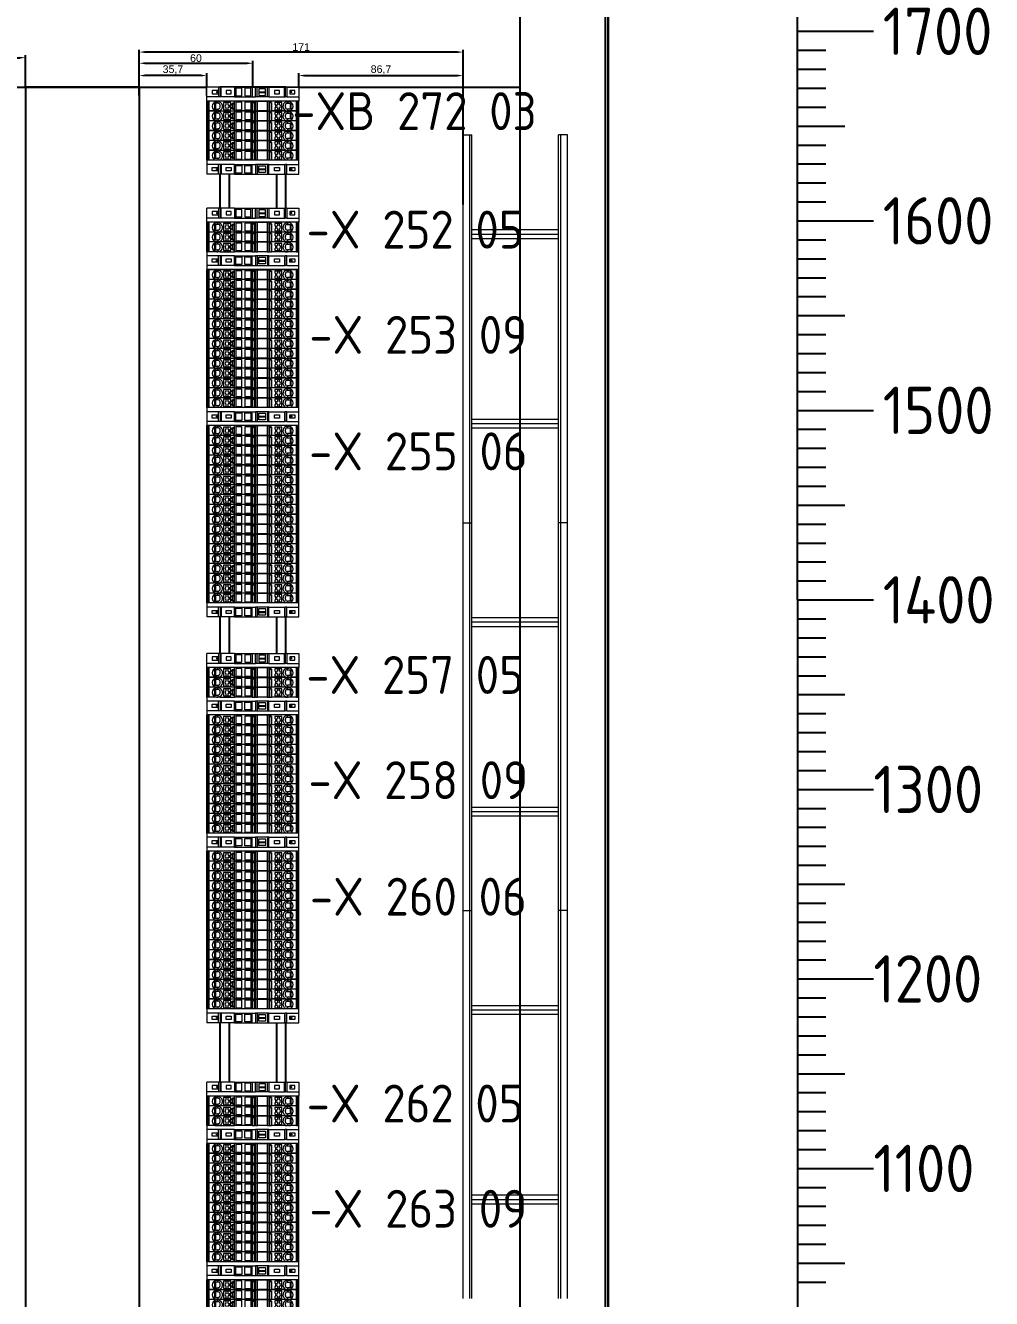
# Model space of a CAD drawing. Header units: millimetres. Extents: x 0 to 69574, y -5 to 41746.
# Drawn here: x 45920 to 46430, y 23800 to 24472 of the extents above; entities that cross this region are included whole.
import ezdxf
from ezdxf.enums import TextEntityAlignment as Align

# ---------------------------------------------------------------- set-up
doc = ezdxf.new("R2010")
doc.units = ezdxf.units.MM
doc.set_wipeout_variables(frame=1)
doc.layers.add('! NO PLOT !', color=7, linetype='Continuous', true_color=0xff75dd, plot=False)
doc.layers.add('000-PI-Oprema', color=30, linetype='Continuous', lineweight=5)
doc.layers.add('SI-ORMAR-Oprema', color=30, linetype='Continuous', lineweight=5)
for name, color, linetype in [('000-PI-ORMAR', 2, 'Continuous'), ('000-PI_TEXT', 7, 'Continuous'), ('002-PI-Kabelska kanalica', 150, 'Continuous'), ('004-PI-DIN Šina', 3, 'Continuous')]:
    doc.layers.add(name, color=color, linetype=linetype)
doc.styles.add('PI0', font='isocpeur.ttf', dxfattribs={"width": 0.9})
doc.styles.get("Standard").update_dxf_attribs({"font": 'arial.ttf'})
doc.dimstyles.new('ISO-25', dxfattribs={"dimtxt": 4, "dimasz": 3, "dimexe": 1.25, "dimexo": 0.625, "dimtad": 1, "dimtxsty": 'Standard', "dimcen": 3, "dimadec": 0, "dimazin": 0, "dimtfac": 1, "dimtmove": 0, "dimatfit": 3, "dimfxl": 1, "dimarcsym": 0})

# ---------------------------------------------------------------- blocks, each defined once
blk = doc.blocks.new('*U1095')
at = {"layer": '002-PI-Kabelska kanalica'}
for p, q in [((-20, -100), (-20, 1510)), ((40, -100), (40, 1510)), ((-20, -100), (40, -100))]:
    blk.add_line(p, q, dxfattribs=at)
blk = doc.blocks.new('*U1405')
at = {"layer": '004-PI-DIN Šina'}
blk.add_lwpolyline([(1610, -17.5), (1610, 17.5), (0, 17.5), (0, -17.5)], close=True, dxfattribs=at)
for points in [[(0, 12.5), (1610, 12.5)], [(0, -12.5), (1610, -12.5)]]:
    blk.add_lwpolyline(points, dxfattribs=at)
blk = doc.blocks.new('*U574')
at = {"layer": '002-PI-Kabelska kanalica'}
for p in [(-20, 791), (80, -100)]:
    blk.add_line(p, (80, 791), dxfattribs=at)
blk = doc.blocks.new('*U457')
blk.add_wipeout([(47227.3, 37326.63), (47227.3, 37321.48), (47275.9, 37321.48), (47275.9, 37326.63)])
at = {"layer": '000-PI-Oprema'}
for p, q in [((47227.3, 37321.48), (47227.3, 37326.63)), ((47227.85, 37326.63), (47227.3, 37326.63)), ((47228.39, 37326.63), (47227.85, 37326.63)), ((47227.85, 37321.48), (47227.85, 37326.63)), ((47228.39, 37321.48), (47228.39, 37326.63)), ((47228.56, 37326.63), (47228.39, 37326.63)), ((47228.56, 37321.48), (47228.56, 37326.63)), ((47241.88, 37326.63), (47228.56, 37326.63)), ((47231, 37325.48), (47230.9, 37325.58)), ((47230.9, 37322.19), (47231.2, 37322.48)), ((47231.45, 37325.48), (47231, 37325.48)), ((47231.2, 37322.48), (47231.45, 37322.48)), ((47231.45, 37325.48), (47231.45, 37322.48)), ((47231.6, 37325.48), (47231.45, 37325.48)), ((47231.45, 37322.48), (47231.6, 37322.48)), ((47231.6, 37322.48), (47231.6, 37325.48)), ((47231.85, 37325.48), (47231.6, 37325.48)), ((47231.6, 37322.48), (47231.85, 37322.48)), ((47231.6, 37321.7), (47231.6, 37321.48)), ((47231.85, 37325.48), (47231.85, 37322.48)), ((47233.2, 37325.48), (47231.85, 37325.48)), ((47231.85, 37322.48), (47233.2, 37322.48)), ((47233.2, 37326.28), (47232.6, 37326.28)), ((47233.2, 37325.48), (47233.2, 37326.28)), ((47233.3, 37325.48), (47233.2, 37325.48)), ((47233.3, 37322.48), (47233.2, 37322.48)), ((47233.2, 37322.48), (47233.2, 37321.48)), ((47234.2, 37321.48), (47234.2, 37321.7)), ((47237.55, 37325.88), (47236.15, 37325.88)), ((47236.15, 37325.88), (47236.15, 37322.08)), ((47236.15, 37322.08), (47237.55, 37322.08)), ((47238.35, 37325.88), (47237.55, 37325.88)), ((47237.55, 37324.9), (47237.55, 37325.88)), ((47237.55, 37322.08), (47237.55, 37323.07)), ((47237.55, 37322.08), (47238.35, 37322.08)), ((47239.95, 37325.88), (47238.35, 37325.88)), ((47238.35, 37325.88), (47238.35, 37324.9)), ((47238.35, 37323.07), (47238.35, 37322.08)), ((47238.35, 37322.08), (47239.95, 37322.08)), ((47239.55, 37324.58), (47239.95, 37324.98)), ((47239.55, 37323.38), (47239.55, 37324.58)), ((47239.95, 37322.98), (47239.55, 37323.38)), ((47239.95, 37324.98), (47239.95, 37325.88)), ((47239.95, 37322.08), (47239.95, 37322.98)), ((47240.78, 37325.37), (47240.78, 37322.6)), ((47241.88, 37321.48), (47241.88, 37326.63)), ((47242.6, 37326.63), (47241.88, 37326.63)), ((47242.6, 37326.63), (47242.6, 37326.06)), ((47250.6, 37326.63), (47242.6, 37326.63)), ((47242.6, 37326.06), (47242.6, 37322.06)), ((47245.75, 37326.06), (47242.6, 37326.06)), ((47242.6, 37322.06), (47245.75, 37322.06)), ((47242.6, 37322.06), (47242.6, 37321.48)), ((47245.75, 37322.06), (47245.75, 37326.06)), ((47247.45, 37326.06), (47247.45, 37322.06)), ((47250.6, 37326.06), (47247.45, 37326.06)), ((47247.45, 37322.06), (47250.6, 37322.06)), ((47250.6, 37326.63), (47250.6, 37326.06)), ((47251.32, 37326.63), (47250.6, 37326.63)), ((47250.6, 37326.06), (47250.6, 37322.06)), ((47250.6, 37322.06), (47250.6, 37321.48)), ((47251.32, 37326.63), (47251.75, 37326.63)), ((47251.32, 37321.48), (47251.32, 37326.63)), ((47251.65, 37321.48), (47251.65, 37325.83)), ((47251.65, 37325.83), (47251.75, 37325.83)), ((47251.75, 37325.83), (47251.75, 37326.63)), ((47252.21, 37326.63), (47251.75, 37326.63)), ((47251.75, 37325.83), (47252.21, 37325.83)), ((47252.21, 37326.63), (47252.56, 37326.63)), ((47252.21, 37325.83), (47252.21, 37326.63)), ((47253.07, 37326.63), (47252.56, 37326.63)), ((47252.56, 37326.63), (47252.56, 37321.48)), ((47253.07, 37326.63), (47253.07, 37321.48)), ((47253.07, 37326.63), (47253.98, 37326.63)), ((47253.98, 37321.48), (47253.98, 37326.63)), ((47253.98, 37326.63), (47259.12, 37326.63)), ((47259.12, 37326.63), (47259.12, 37321.48)), ((47259.12, 37326.63), (47260.03, 37326.63)), ((47260.03, 37326.63), (47260.03, 37321.48)), ((47260.03, 37326.63), (47260.54, 37326.63)), ((47260.54, 37321.48), (47260.54, 37326.63)), ((47260.54, 37326.63), (47260.89, 37326.63)), ((47260.89, 37325.83), (47260.89, 37326.63)), ((47261.35, 37326.63), (47260.89, 37326.63)), ((47260.89, 37325.83), (47261.35, 37325.83)), ((47261.35, 37325.83), (47261.35, 37326.63)), ((47274.65, 37326.63), (47261.35, 37326.63)), ((47261.35, 37325.83), (47261.45, 37325.83)), ((47261.45, 37325.83), (47261.45, 37321.48)), ((47264.75, 37325.88), (47263.15, 37325.88)), ((47263.15, 37325.88), (47263.15, 37324.98)), ((47263.15, 37324.98), (47263.55, 37324.58)), ((47263.55, 37323.38), (47263.15, 37322.98)), ((47263.15, 37322.98), (47263.15, 37322.08)), ((47263.15, 37322.08), (47264.75, 37322.08)), ((47263.55, 37324.58), (47263.55, 37323.38)), ((47264.75, 37324.9), (47264.75, 37325.88)), ((47265.55, 37325.88), (47264.75, 37325.88)), ((47264.75, 37322.08), (47264.75, 37323.07)), ((47264.75, 37322.08), (47265.55, 37322.08)), ((47265.55, 37325.88), (47265.55, 37324.9)), ((47266.95, 37325.88), (47265.55, 37325.88)), ((47265.55, 37323.07), (47265.55, 37322.08)), ((47265.55, 37322.08), (47266.95, 37322.08)), ((47266.95, 37322.08), (47266.95, 37325.88)), ((47268.8, 37323.48), (47268.8, 37324.48)), ((47268.9, 37321.48), (47268.9, 37321.7)), ((47269.8, 37325.48), (47269.9, 37325.48)), ((47269.8, 37322.48), (47269.9, 37322.48)), ((47269.9, 37326.28), (47270.5, 37326.28)), ((47269.9, 37325.48), (47269.9, 37326.28)), ((47269.9, 37325.48), (47271.25, 37325.48)), ((47271.25, 37322.48), (47269.9, 37322.48)), ((47269.9, 37322.48), (47269.9, 37321.48)), ((47271.25, 37325.48), (47271.25, 37322.48)), ((47271.25, 37325.48), (47271.5, 37325.48)), ((47271.5, 37322.48), (47271.25, 37322.48)), ((47271.5, 37322.48), (47271.5, 37325.48)), ((47271.5, 37325.48), (47271.65, 37325.48)), ((47271.65, 37322.48), (47271.5, 37322.48)), ((47271.5, 37321.7), (47271.5, 37321.48)), ((47271.65, 37325.48), (47271.65, 37322.48)), ((47271.65, 37325.48), (47272.1, 37325.48)), ((47271.9, 37322.48), (47271.65, 37322.48)), ((47272.2, 37322.19), (47271.9, 37322.48)), ((47272.1, 37325.48), (47272.2, 37325.58)), ((47274.65, 37321.48), (47274.65, 37326.63)), ((47274.65, 37326.63), (47274.82, 37326.63)), ((47274.82, 37321.48), (47274.82, 37326.63)), ((47274.82, 37326.63), (47275.35, 37326.63)), ((47275.35, 37321.48), (47275.35, 37326.63)), ((47275.35, 37326.63), (47275.9, 37326.63)), ((47275.9, 37321.48), (47275.9, 37326.63)), ((47227.85, 37321.48), (47227.3, 37321.48)), ((47228.39, 37321.48), (47227.85, 37321.48)), ((47228.56, 37321.48), (47228.39, 37321.48)), ((47231.6, 37321.48), (47228.56, 37321.48)), ((47232.6, 37321.48), (47231.6, 37321.48)), ((47232.6, 37321.48), (47233.2, 37321.48)), ((47234.2, 37321.48), (47233.2, 37321.48)), ((47234.2, 37321.48), (47241.88, 37321.48)), ((47242.6, 37321.48), (47241.88, 37321.48)), ((47250.6, 37321.48), (47242.6, 37321.48)), ((47251.32, 37321.48), (47250.6, 37321.48)), ((47251.32, 37321.48), (47251.65, 37321.48)), ((47251.65, 37321.48), (47252.56, 37321.48)), ((47253.07, 37321.48), (47252.56, 37321.48)), ((47253.07, 37321.48), (47253.98, 37321.48)), ((47259.12, 37321.48), (47253.98, 37321.48)), ((47259.12, 37321.48), (47260.03, 37321.48)), ((47260.03, 37321.48), (47260.54, 37321.48)), ((47260.54, 37321.48), (47261.45, 37321.48)), ((47268.9, 37321.48), (47261.45, 37321.48)), ((47268.9, 37321.48), (47269.9, 37321.48)), ((47270.5, 37321.48), (47269.9, 37321.48)), ((47271.5, 37321.48), (47270.5, 37321.48)), ((47274.65, 37321.48), (47271.5, 37321.48)), ((47274.65, 37321.48), (47274.82, 37321.48)), ((47274.82, 37321.48), (47275.35, 37321.48)), ((47275.35, 37321.48), (47275.9, 37321.48))]:
    blk.add_line(p, q, dxfattribs=at)
for centre, radius, start, end in [((47232.6, 37323.88), 2.4, 135, 225), ((47232.6, 37323.88), 2.4, 90, 135), ((47232.6, 37323.88), 2.4, 225, 245.37568), ((47232.6, 37323.88), 2.4, 245.37568, 270), ((47233.2, 37323.88), 2.4, 294.62432, 90), ((47233.2, 37323.88), 2.4, 270, 294.62432), ((47233.3, 37324.48), 1, 0, 90), ((47233.3, 37323.48), 1, 270, 360), ((47237.95, 37323.98), 1, 113.57818, 246.42182), ((47237.95, 37323.98), 1, 293.57818, 66.42182), ((47241.15, 37325.03), 0.5, 5.44059, 134.99975), ((47241.15, 37322.93), 0.5, 225, 354.55967), ((47265.15, 37323.98), 1, 113.57818, 246.42182), ((47265.15, 37323.98), 1, 293.57818, 66.42182), ((47269.9, 37323.88), 2.4, 90, 245.37568), ((47269.8, 37324.48), 1, 90, 180), ((47269.8, 37323.48), 1, 180, 270), ((47269.9, 37323.88), 2.4, 245.37568, 270), ((47270.5, 37323.88), 2.4, 45, 90), ((47270.5, 37323.88), 2.4, 270, 294.62432), ((47270.5, 37323.88), 2.4, 294.62432, 315), ((47270.5, 37323.88), 2.4, 315, 45)]:
    blk.add_arc(centre, radius, start, end, dxfattribs=at)
for points in [[(47234.3, 37323.48), (47234.3, 37323.61), (47234.3, 37323.74), (47234.3, 37323.87), (47234.3, 37324.01), (47234.3, 37324.14), (47234.3, 37324.26), (47234.3, 37324.38), (47234.3, 37324.48)], [(47240.78, 37325.37), (47240.55, 37325.14), (47240.32, 37324.91), (47240.09, 37324.68), (47239.85, 37324.44)], [(47239.85, 37323.53), (47239.85, 37323.76), (47239.85, 37323.98), (47239.85, 37324.21), (47239.85, 37324.44)], [(47240.78, 37322.6), (47240.55, 37322.83), (47240.32, 37323.05), (47240.09, 37323.29), (47239.85, 37323.53)], [(47240.8, 37325.39), (47240.79, 37325.38), (47240.78, 37325.37)], [(47240.8, 37322.58), (47240.79, 37322.59), (47240.78, 37322.6)], [(47241.75, 37323.98), (47241.73, 37324.26), (47241.7, 37324.53), (47241.67, 37324.81), (47241.65, 37325.08)], [(47241.65, 37322.89), (47241.67, 37323.16), (47241.7, 37323.44), (47241.73, 37323.71), (47241.75, 37323.98)]]:
    blk.add_spline(points, degree=3, dxfattribs=at)
blk = doc.blocks.new('*U919')
at = {"layer": '000-PI-Oprema'}
blk.add_blockref('*U457', (-47251.6, -37324.06), dxfattribs=at)
blk = doc.blocks.new('*U920')
at = {"layer": '000-PI-Oprema', "color": 0, "linetype": 'ByBlock', "lineweight": -2, "transparency": 16777216}
blk.add_blockref('*U919', (0, 0), dxfattribs=at)
blk.add_blockref('*U919', (0, -5.2), dxfattribs=at)
blk.add_blockref('*U919', (0, -10.4), dxfattribs=at)
blk.add_blockref('*U919', (0, -15.6), dxfattribs=at)
blk.add_blockref('*U919', (0, -20.8), dxfattribs=at)
blk.add_blockref('*U919', (0, -26), dxfattribs=at)
blk.add_blockref('*U919', (0, -31.2), dxfattribs=at)
blk.add_blockref('*U919', (0, -36.4), dxfattribs=at)
blk.add_blockref('*U919', (0, -41.6), dxfattribs=at)
blk.add_blockref('*U919', (0, -46.8), dxfattribs=at)
blk.add_blockref('*U919', (0, -52), dxfattribs=at)
blk.add_blockref('*U919', (0, -57.2), dxfattribs=at)
blk.add_blockref('*U919', (0, -62.4), dxfattribs=at)
blk.add_blockref('*U919', (0, -67.6), dxfattribs=at)
blk = doc.blocks.new('*U917')
at = {"layer": '000-PI-Oprema'}
blk.add_blockref('*U457', (-47251.6, -37324.06), dxfattribs=at)
blk = doc.blocks.new('*U918')
at = {"layer": '000-PI-Oprema', "color": 0, "linetype": 'ByBlock', "lineweight": -2, "transparency": 16777216}
blk.add_blockref('*U917', (0, 0), dxfattribs=at)
blk.add_blockref('*U917', (0, -5.2), dxfattribs=at)
blk.add_blockref('*U917', (0, -10.4), dxfattribs=at)
blk.add_blockref('*U917', (0, -15.6), dxfattribs=at)
blk.add_blockref('*U917', (0, -20.8), dxfattribs=at)
blk.add_blockref('*U917', (0, -26), dxfattribs=at)
blk.add_blockref('*U917', (0, -31.2), dxfattribs=at)
blk.add_blockref('*U917', (0, -36.4), dxfattribs=at)
blk.add_blockref('*U917', (0, -41.6), dxfattribs=at)
blk.add_blockref('*U917', (0, -46.8), dxfattribs=at)
blk.add_blockref('*U917', (0, -52), dxfattribs=at)
blk.add_blockref('*U917', (0, -57.2), dxfattribs=at)
blk.add_blockref('*U917', (0, -62.4), dxfattribs=at)
blk.add_blockref('*U917', (0, -67.6), dxfattribs=at)
blk.add_blockref('*U917', (0, -72.8), dxfattribs=at)
blk.add_blockref('*U917', (0, -78), dxfattribs=at)
blk.add_blockref('*U917', (0, -83.2), dxfattribs=at)
blk.add_blockref('*U917', (0, -88.4), dxfattribs=at)
blk = doc.blocks.new('*U403')
blk.add_wipeout([(-24.3, 2.2), (24.3, 2.2), (24.3, -7.35), (-24.3, -7.35)])
at = {"layer": 'SI-ORMAR-Oprema'}
for p, q in [((-24.3, 2.2), (-24.3, -7.35)), ((24.3, 2.2), (-24.3, 2.2)), ((-18.03, 0), (-24.3, 0)), ((24.3, -7.35), (24.3, 2.2)), ((-18.03, -5.15), (-24.3, -5.15)), ((-21.4, -3.42), (-21.4, -1.72)), ((-21.4, -1.72), (-18.5, -1.72)), ((-18.5, -3.42), (-21.4, -3.42)), ((-19.01, -2.38), (-19.15, -2.38)), ((-19.15, -2.78), (-19.15, -2.38)), ((-19.01, -2.78), (-19.15, -2.78)), ((-19.01, -2.38), (-19.01, -2.78)), ((-19.01, -2.38), (-18.5, -2.38)), ((-19.01, -2.78), (-18.5, -2.78)), ((-18.5, -1.72), (-18.5, -2.38)), ((-18.5, -2.38), (-18.5, -2.78)), ((-18.5, -2.78), (-18.5, -3.42)), ((-18.03, -5.15), (-18.03, 0)), ((-17.1, 0), (-18.03, 0)), ((-17.1, -5.15), (-18.03, -5.15)), ((-17.1, -5.15), (-17.1, 0)), ((-17, 0), (-17.1, 0)), ((-17, -5.15), (-17.1, -5.15)), ((-17, 0), (-17, -5.15)), ((-16.74, 0), (-17, 0)), ((-16.74, -5.15), (-17, -5.15)), ((-16.74, 0), (-16.74, -5.15)), ((-9.72, 0), (-16.74, 0)), ((-9.72, -5.15), (-16.74, -5.15)), ((-14.15, -1.72), (-11.45, -1.72)), ((-14.15, -3.42), (-14.15, -1.72)), ((-11.45, -3.42), (-14.15, -3.42)), ((-11.45, -1.72), (-11.45, -3.42)), ((-9.72, 0), (-9, 0)), ((-9.72, -5.15), (-9.72, 0)), ((-9.72, -5.15), (-9, -5.15)), ((-9, -0.57), (-9, 0)), ((-9, 0), (-1, 0)), ((-9, -4.57), (-9, -0.57)), ((-9, -0.57), (-5.85, -0.57)), ((-5.85, -4.57), (-9, -4.57)), ((-9, -5.15), (-9, -4.57)), ((-9, -5.15), (-1, -5.15)), ((-5.85, -0.57), (-5.85, -4.57)), ((-4.15, -0.57), (-1, -0.57)), ((-4.15, -4.57), (-4.15, -0.57)), ((-1, -4.57), (-4.15, -4.57)), ((-1, 0), (-1, -0.57)), ((-1, 0), (-0.28, 0)), ((-1, -0.57), (-1, -4.57)), ((-1, -4.57), (-1, -5.15)), ((-1, -5.15), (-0.28, -5.15)), ((-0.28, 0), (1.39, 0)), ((-0.28, -5.15), (-0.28, 0)), ((-0.28, -5.15), (1.39, -5.15)), ((2.32, 0), (1.39, 0)), ((1.39, 0), (1.39, -5.15)), ((1.39, -5.15), (2.32, -5.15)), ((7.69, 0), (2.32, 0)), ((2.32, 0), (2.32, -5.15)), ((2.32, -5.15), (7.69, -5.15)), ((3.22, -0.82), (6.67, -0.82)), ((3.22, -2.38), (3.22, -0.82)), ((3.22, -2.38), (6.67, -2.38)), ((3.22, -2.78), (3.22, -2.38)), ((3.22, -2.78), (6.67, -2.78)), ((3.22, -4.32), (3.22, -2.78)), ((6.67, -4.32), (3.22, -4.32)), ((6.67, -0.82), (6.67, -2.38)), ((6.67, -2.38), (6.67, -2.78)), ((6.67, -2.78), (6.67, -4.32)), ((7.69, 0), (7.69, -5.15)), ((8.51, 0), (7.69, 0)), ((7.69, -5.15), (8.51, -5.15)), ((8.51, -5.15), (8.51, 0)), ((8.51, 0), (16.74, 0)), ((8.51, -5.15), (16.74, -5.15)), ((11.45, -1.72), (14.15, -1.72)), ((11.45, -3.42), (11.45, -1.72)), ((14.15, -3.42), (11.45, -3.42)), ((14.15, -1.72), (14.15, -3.42)), ((16.74, 0), (16.74, -5.15)), ((16.74, 0), (17, 0)), ((16.74, -5.15), (17, -5.15)), ((17, -5.15), (17, 0)), ((17, 0), (17.1, 0)), ((17, -5.15), (17.1, -5.15)), ((18.03, 0), (17.1, 0)), ((17.1, -5.15), (17.1, 0)), ((18.03, -5.15), (17.1, -5.15)), ((18.03, 0), (24.3, 0)), ((18.03, -5.15), (18.03, 0)), ((18.03, -5.15), (24.3, -5.15)), ((19.55, -2.38), (19.55, -1.72)), ((19.55, -1.72), (22.25, -1.72)), ((19.55, -2.78), (19.55, -2.38)), ((19.55, -2.38), (19.89, -2.38)), ((19.55, -2.78), (19.89, -2.78)), ((19.55, -3.42), (19.55, -2.78)), ((22.25, -3.42), (19.55, -3.42)), ((19.89, -2.38), (19.89, -2.78)), ((20.59, -2.38), (19.89, -2.38)), ((20.59, -2.78), (19.89, -2.78)), ((20.59, -2.38), (20.59, -2.78)), ((22.25, -1.72), (22.25, -3.42)), ((24.3, -7.35), (-24.3, -7.35))]:
    blk.add_line(p, q, dxfattribs=at)
blk = doc.blocks.new('*U404')
blk.add_wipeout([(-24.3, 0), (24.3, 0), (24.3, -7.35), (-24.3, -7.35)])
at = {"layer": 'SI-ORMAR-Oprema'}
for p, q in [((24.3, 0), (-24.3, 0)), ((24.3, -7.35), (24.3, 0)), ((-24.3, 0), (-24.3, -7.35)), ((-18.03, -2.2), (-24.3, -2.2)), ((-21.4, -5.62), (-21.4, -3.92)), ((-21.4, -3.92), (-18.5, -3.92)), ((-18.5, -5.62), (-21.4, -5.62)), ((-19.01, -4.58), (-19.15, -4.58)), ((-19.15, -4.98), (-19.15, -4.58)), ((-19.01, -4.98), (-19.15, -4.98)), ((-19.01, -4.58), (-19.01, -4.98)), ((-19.01, -4.58), (-18.5, -4.58)), ((-19.01, -4.98), (-18.5, -4.98)), ((-18.5, -3.92), (-18.5, -4.58)), ((-18.5, -4.58), (-18.5, -4.98)), ((-18.5, -4.98), (-18.5, -5.62)), ((-18.03, -7.35), (-18.03, -2.2)), ((-17.1, -2.2), (-18.03, -2.2)), ((-17.1, -7.35), (-17.1, -2.2)), ((-17, -2.2), (-17.1, -2.2)), ((-17, -2.2), (-17, -7.35)), ((-16.74, -2.2), (-17, -2.2)), ((-16.74, -2.2), (-16.74, -7.35)), ((-9.72, -2.2), (-16.74, -2.2)), ((-14.15, -3.92), (-11.45, -3.92)), ((-14.15, -5.62), (-14.15, -3.92)), ((-11.45, -5.62), (-14.15, -5.62)), ((-11.45, -3.92), (-11.45, -5.62)), ((-9.72, -2.2), (-9, -2.2)), ((-9.72, -7.35), (-9.72, -2.2)), ((-9, -2.77), (-9, -2.2)), ((-9, -2.2), (-1, -2.2)), ((-9, -6.77), (-9, -2.77)), ((-9, -2.77), (-5.85, -2.77)), ((-5.85, -2.77), (-5.85, -6.77)), ((-4.15, -2.77), (-1, -2.77)), ((-4.15, -6.77), (-4.15, -2.77)), ((-1, -2.2), (-1, -2.77)), ((-1, -2.2), (-0.28, -2.2)), ((-1, -2.77), (-1, -6.77)), ((-0.28, -2.2), (1.39, -2.2)), ((-0.28, -7.35), (-0.28, -2.2)), ((2.32, -2.2), (1.39, -2.2)), ((1.39, -2.2), (1.39, -7.35)), ((7.69, -2.2), (2.32, -2.2)), ((2.32, -2.2), (2.32, -7.35)), ((3.22, -3.02), (6.67, -3.02)), ((3.22, -4.58), (3.22, -3.02)), ((3.22, -4.58), (6.67, -4.58)), ((3.22, -4.98), (3.22, -4.58)), ((3.22, -4.98), (6.67, -4.98)), ((3.22, -6.52), (3.22, -4.98)), ((6.67, -6.52), (3.22, -6.52)), ((6.67, -3.02), (6.67, -4.58)), ((6.67, -4.58), (6.67, -4.98)), ((6.67, -4.98), (6.67, -6.52)), ((7.69, -2.2), (7.69, -7.35)), ((8.51, -2.2), (7.69, -2.2)), ((8.51, -7.35), (8.51, -2.2)), ((8.51, -2.2), (16.74, -2.2)), ((11.45, -3.92), (14.15, -3.92)), ((11.45, -5.62), (11.45, -3.92)), ((14.15, -5.62), (11.45, -5.62)), ((14.15, -3.92), (14.15, -5.62)), ((16.74, -2.2), (16.74, -7.35)), ((16.74, -2.2), (17, -2.2)), ((17, -7.35), (17, -2.2)), ((17, -2.2), (17.1, -2.2)), ((18.03, -2.2), (17.1, -2.2)), ((17.1, -7.35), (17.1, -2.2)), ((18.03, -2.2), (24.3, -2.2)), ((18.03, -7.35), (18.03, -2.2)), ((19.55, -4.58), (19.55, -3.92)), ((19.55, -3.92), (22.25, -3.92)), ((19.55, -4.98), (19.55, -4.58)), ((19.55, -4.58), (19.89, -4.58)), ((19.55, -4.98), (19.89, -4.98)), ((19.55, -5.62), (19.55, -4.98)), ((22.25, -5.62), (19.55, -5.62)), ((19.89, -4.58), (19.89, -4.98)), ((20.59, -4.58), (19.89, -4.58)), ((20.59, -4.98), (19.89, -4.98)), ((20.59, -4.58), (20.59, -4.98)), ((22.25, -3.92), (22.25, -5.62)), ((-18.03, -7.35), (-24.3, -7.35)), ((-17.1, -7.35), (-18.03, -7.35)), ((-17, -7.35), (-17.1, -7.35)), ((-16.74, -7.35), (-17, -7.35)), ((-9.72, -7.35), (-16.74, -7.35)), ((-9.72, -7.35), (-9, -7.35)), ((-5.85, -6.77), (-9, -6.77)), ((-9, -7.35), (-9, -6.77)), ((-9, -7.35), (-1, -7.35)), ((-1, -6.77), (-4.15, -6.77)), ((-1, -6.77), (-1, -7.35)), ((-1, -7.35), (-0.28, -7.35)), ((-0.28, -7.35), (1.39, -7.35)), ((1.39, -7.35), (2.32, -7.35)), ((2.32, -7.35), (7.69, -7.35)), ((7.69, -7.35), (8.51, -7.35)), ((8.51, -7.35), (16.74, -7.35)), ((16.74, -7.35), (17, -7.35)), ((17, -7.35), (17.1, -7.35)), ((18.03, -7.35), (17.1, -7.35)), ((18.03, -7.35), (24.3, -7.35))]:
    blk.add_line(p, q, dxfattribs=at)
blk = doc.blocks.new('*U402')
blk.add_wipeout([(-24.3, -7.35), (24.3, -7.35), (24.3, 0), (-24.3, 0)])
at = {"layer": 'SI-ORMAR-Oprema'}
for p, q in [((-18.03, 0), (-24.3, 0)), ((-18.03, 0), (-18.03, -5.15)), ((-17.1, 0), (-18.03, 0)), ((-17.1, 0), (-17.1, -5.15)), ((-17, 0), (-17.1, 0)), ((-17, -5.15), (-17, 0)), ((-16.74, 0), (-17, 0)), ((-16.74, -5.15), (-16.74, 0)), ((-9.72, 0), (-16.74, 0)), ((-9.72, 0), (-9, 0)), ((-9.72, 0), (-9.72, -5.15)), ((-9, 0), (-9, -0.57)), ((-9, 0), (-1, 0)), ((-1, 0), (-0.28, 0)), ((-1, -0.57), (-1, 0)), ((-0.28, 0), (1.39, 0)), ((-0.28, 0), (-0.28, -5.15)), ((1.39, 0), (2.32, 0)), ((1.39, -5.15), (1.39, 0)), ((2.32, 0), (7.69, 0)), ((2.32, -5.15), (2.32, 0)), ((7.69, -5.15), (7.69, 0)), ((7.69, 0), (8.51, 0)), ((8.51, 0), (8.51, -5.15)), ((8.51, 0), (16.74, 0)), ((16.74, -5.15), (16.74, 0)), ((16.74, 0), (17, 0)), ((17, 0), (17, -5.15)), ((17, 0), (17.1, 0)), ((17.1, 0), (17.1, -5.15)), ((18.03, 0), (17.1, 0)), ((18.03, 0), (18.03, -5.15)), ((18.03, 0), (24.3, 0)), ((24.3, 0), (24.3, -7.35)), ((-24.3, -7.35), (-24.3, 0)), ((-18.03, -5.15), (-24.3, -5.15)), ((-21.4, -1.72), (-21.4, -3.42)), ((-18.5, -1.72), (-21.4, -1.72)), ((-21.4, -3.42), (-18.5, -3.42)), ((-19.01, -2.37), (-19.15, -2.37)), ((-19.15, -2.37), (-19.15, -2.77)), ((-19.01, -2.77), (-19.15, -2.77)), ((-19.01, -2.37), (-18.5, -2.37)), ((-19.01, -2.77), (-19.01, -2.37)), ((-19.01, -2.77), (-18.5, -2.77)), ((-18.5, -2.37), (-18.5, -1.72)), ((-18.5, -2.77), (-18.5, -2.37)), ((-18.5, -3.42), (-18.5, -2.77)), ((-17.1, -5.15), (-18.03, -5.15)), ((-17, -5.15), (-17.1, -5.15)), ((-16.74, -5.15), (-17, -5.15)), ((-9.72, -5.15), (-16.74, -5.15)), ((-14.15, -1.72), (-14.15, -3.42)), ((-11.45, -1.72), (-14.15, -1.72)), ((-14.15, -3.42), (-11.45, -3.42)), ((-11.45, -3.42), (-11.45, -1.72)), ((-9.72, -5.15), (-9, -5.15)), ((-9, -0.57), (-9, -4.57)), ((-5.85, -0.57), (-9, -0.57)), ((-9, -4.57), (-9, -5.15)), ((-9, -4.57), (-5.85, -4.57)), ((-9, -5.15), (-1, -5.15)), ((-5.85, -4.57), (-5.85, -0.57)), ((-4.15, -0.57), (-4.15, -4.57)), ((-1, -0.57), (-4.15, -0.57)), ((-4.15, -4.57), (-1, -4.57)), ((-1, -4.57), (-1, -0.57)), ((-1, -5.15), (-1, -4.57)), ((-1, -5.15), (-0.28, -5.15)), ((-0.28, -5.15), (1.39, -5.15)), ((2.32, -5.15), (1.39, -5.15)), ((7.69, -5.15), (2.32, -5.15)), ((6.67, -0.82), (3.22, -0.82)), ((3.22, -0.82), (3.22, -2.37)), ((3.22, -2.37), (6.67, -2.37)), ((3.22, -2.37), (3.22, -2.77)), ((3.22, -2.77), (6.67, -2.77)), ((3.22, -2.77), (3.22, -4.32)), ((3.22, -4.32), (6.67, -4.32)), ((6.67, -2.37), (6.67, -0.82)), ((6.67, -2.77), (6.67, -2.37)), ((6.67, -4.32), (6.67, -2.77)), ((8.51, -5.15), (7.69, -5.15)), ((8.51, -5.15), (16.74, -5.15)), ((11.45, -1.72), (11.45, -3.42)), ((14.15, -1.72), (11.45, -1.72)), ((11.45, -3.42), (14.15, -3.42)), ((14.15, -3.42), (14.15, -1.72)), ((16.74, -5.15), (17, -5.15)), ((17, -5.15), (17.1, -5.15)), ((18.03, -5.15), (17.1, -5.15)), ((18.03, -5.15), (24.3, -5.15)), ((22.25, -1.72), (19.55, -1.72)), ((19.55, -1.72), (19.55, -2.37)), ((19.55, -2.37), (19.89, -2.37)), ((19.55, -2.37), (19.55, -2.77)), ((19.55, -2.77), (19.55, -3.42)), ((19.55, -2.77), (19.89, -2.77)), ((19.55, -3.42), (22.25, -3.42)), ((20.59, -2.37), (19.89, -2.37)), ((19.89, -2.77), (19.89, -2.37)), ((20.59, -2.77), (19.89, -2.77)), ((20.59, -2.77), (20.59, -2.37)), ((22.25, -3.42), (22.25, -1.72)), ((24.3, -7.35), (-24.3, -7.35))]:
    blk.add_line(p, q, dxfattribs=at)
blk = doc.blocks.new('*U923')
at = {"layer": '000-PI-Oprema'}
blk.add_blockref('*U457', (-47251.6, -37324.06), dxfattribs=at)
blk = doc.blocks.new('*U924')
at = {"layer": '000-PI-Oprema', "color": 0, "linetype": 'ByBlock', "lineweight": -2, "transparency": 16777216}
blk.add_blockref('*U923', (0, 0), dxfattribs=at)
blk.add_blockref('*U923', (0, -5.2), dxfattribs=at)
blk.add_blockref('*U923', (0, -10.4), dxfattribs=at)
blk.add_blockref('*U923', (0, -15.6), dxfattribs=at)
blk.add_blockref('*U923', (0, -20.8), dxfattribs=at)
blk.add_blockref('*U923', (0, -26), dxfattribs=at)
blk.add_blockref('*U923', (0, -31.2), dxfattribs=at)
blk.add_blockref('*U923', (0, -36.4), dxfattribs=at)
blk.add_blockref('*U923', (0, -41.6), dxfattribs=at)
blk.add_blockref('*U923', (0, -46.8), dxfattribs=at)
blk.add_blockref('*U923', (0, -52), dxfattribs=at)
blk.add_blockref('*U923', (0, -57.2), dxfattribs=at)
blk = doc.blocks.new('*U921')
at = {"layer": '000-PI-Oprema'}
blk.add_blockref('*U457', (-47251.6, -37324.06), dxfattribs=at)
blk = doc.blocks.new('*U922')
at = {"layer": '000-PI-Oprema', "color": 0, "linetype": 'ByBlock', "lineweight": -2, "transparency": 16777216}
blk.add_blockref('*U921', (0, 0), dxfattribs=at)
blk.add_blockref('*U921', (0, -5.2), dxfattribs=at)
blk.add_blockref('*U921', (0, -10.4), dxfattribs=at)
blk.add_blockref('*U921', (0, -15.6), dxfattribs=at)
blk.add_blockref('*U921', (0, -20.8), dxfattribs=at)
blk.add_blockref('*U921', (0, -26), dxfattribs=at)
blk.add_blockref('*U921', (0, -31.2), dxfattribs=at)
blk.add_blockref('*U921', (0, -36.4), dxfattribs=at)
blk.add_blockref('*U921', (0, -41.6), dxfattribs=at)
blk.add_blockref('*U921', (0, -46.8), dxfattribs=at)
blk.add_blockref('*U921', (0, -52), dxfattribs=at)
blk.add_blockref('*U921', (0, -57.2), dxfattribs=at)
blk.add_blockref('*U921', (0, -62.4), dxfattribs=at)
blk.add_blockref('*U921', (0, -67.6), dxfattribs=at)
blk.add_blockref('*U921', (0, -72.8), dxfattribs=at)
blk.add_blockref('*U921', (0, -78), dxfattribs=at)
blk = doc.blocks.new('*U927')
at = {"layer": '000-PI-Oprema'}
blk.add_blockref('*U457', (-47251.6, -37324.06), dxfattribs=at)
blk = doc.blocks.new('*U928')
at = {"layer": '000-PI-Oprema', "color": 0, "linetype": 'ByBlock', "lineweight": -2, "transparency": 16777216}
blk.add_blockref('*U927', (0, 0), dxfattribs=at)
blk.add_blockref('*U927', (0, -5.2), dxfattribs=at)
blk.add_blockref('*U927', (0, -10.4), dxfattribs=at)
blk.add_blockref('*U927', (0, -15.6), dxfattribs=at)
blk.add_blockref('*U927', (0, -20.8), dxfattribs=at)
blk.add_blockref('*U927', (0, -26), dxfattribs=at)
blk.add_blockref('*U927', (0, -31.2), dxfattribs=at)
blk.add_blockref('*U927', (0, -36.4), dxfattribs=at)
blk.add_blockref('*U927', (0, -41.6), dxfattribs=at)
blk.add_blockref('*U927', (0, -46.8), dxfattribs=at)
blk.add_blockref('*U927', (0, -52), dxfattribs=at)
blk.add_blockref('*U927', (0, -57.2), dxfattribs=at)
blk = doc.blocks.new('*U925')
at = {"layer": '000-PI-Oprema'}
blk.add_blockref('*U457', (-47251.6, -37324.06), dxfattribs=at)
blk = doc.blocks.new('*U926')
at = {"layer": '000-PI-Oprema', "color": 0, "linetype": 'ByBlock', "lineweight": -2, "transparency": 16777216}
blk.add_blockref('*U925', (0, 0), dxfattribs=at)
blk.add_blockref('*U925', (0, -5.2), dxfattribs=at)
blk.add_blockref('*U925', (0, -10.4), dxfattribs=at)
blk.add_blockref('*U925', (0, -15.6), dxfattribs=at)
blk.add_blockref('*U925', (0, -20.8), dxfattribs=at)
blk.add_blockref('*U925', (0, -26), dxfattribs=at)
blk.add_blockref('*U925', (0, -31.2), dxfattribs=at)
blk.add_blockref('*U925', (0, -36.4), dxfattribs=at)
blk.add_blockref('*U925', (0, -41.6), dxfattribs=at)
blk.add_blockref('*U925', (0, -46.8), dxfattribs=at)
blk.add_blockref('*U925', (0, -52), dxfattribs=at)
blk.add_blockref('*U925', (0, -57.2), dxfattribs=at)
blk.add_blockref('*U925', (0, -62.4), dxfattribs=at)
blk.add_blockref('*U925', (0, -67.6), dxfattribs=at)
blk.add_blockref('*U925', (0, -72.8), dxfattribs=at)
blk.add_blockref('*U925', (0, -78), dxfattribs=at)
blk = doc.blocks.new('*U1089')
at = {"layer": '000-PI-Oprema', "ltscale": 0.25}
for p, q in [((-5, 1336.55), (-5, 1541.22)), ((-5, 1541.22), (-0.33, 1541.22)), ((-1.5, 1336.55), (-1.5, 1541.22)), ((-0.33, 1336.55), (-0.33, 1541.22)), ((45.33, 1336.55), (45.33, 1541.22)), ((50, 1541.22), (45.33, 1541.22)), ((46.5, 1336.55), (46.5, 1541.22)), ((50, 1336.55), (50, 1541.22)), ((-0.33, 1491.22), (45.33, 1491.22)), ((-0.33, 1488.88), (45.33, 1488.88)), ((-0.33, 1391.22), (45.33, 1391.22)), ((-0.33, 1388.88), (45.33, 1388.88)), ((-5, 1336.55), (-0.33, 1336.55)), ((-5, 1336.55), (-0.33, 1336.55)), ((-5, 1131.88), (-5, 1336.55)), ((-1.5, 1336.55), (-1.5, 1336.55)), ((-1.5, 1131.88), (-1.5, 1336.55)), ((-0.33, 1131.88), (-0.33, 1336.55)), ((50, 1336.55), (45.33, 1336.55)), ((50, 1336.55), (45.33, 1336.55)), ((45.33, 1131.88), (45.33, 1336.55)), ((46.5, 1131.88), (46.5, 1336.55)), ((50, 1131.88), (50, 1336.55)), ((-0.33, 1286.55), (45.33, 1286.55)), ((-0.33, 1284.21), (45.33, 1284.21)), ((-0.33, 1186.55), (45.33, 1186.55)), ((-0.33, 1184.21), (45.33, 1184.21)), ((-5, 1131.88), (-0.33, 1131.88)), ((-5, 1131.88), (-0.33, 1131.88)), ((-5, 927.21), (-5, 1131.88)), ((-1.5, 1131.88), (-1.5, 1131.88)), ((-1.5, 927.21), (-1.5, 1131.88)), ((-0.33, 927.21), (-0.33, 1131.88)), ((50, 1131.88), (45.33, 1131.88)), ((50, 1131.88), (45.33, 1131.88)), ((45.33, 927.21), (45.33, 1131.88)), ((46.5, 927.21), (46.5, 1131.88)), ((50, 927.21), (50, 1131.88)), ((-0.33, 1081.88), (45.33, 1081.88)), ((-0.33, 1079.55), (45.33, 1079.55)), ((-0.33, 981.88), (45.33, 981.88)), ((-0.33, 979.55), (45.33, 979.55))]:
    blk.add_line(p, q, dxfattribs=at)
for points in [[(-0.33, 1486.55), (45.33, 1486.55)], [(-0.33, 1386.55), (45.33, 1386.55)], [(-0.33, 1281.88), (45.33, 1281.88)], [(-0.33, 1181.88), (45.33, 1181.88)], [(-0.33, 1077.21), (45.33, 1077.21)], [(-0.33, 977.21), (45.33, 977.21)]]:
    blk.add_lwpolyline(points, dxfattribs=at)
blk = doc.blocks.new('*D1096')
at = {"layer": '! NO PLOT !', "color": 0, "lineweight": -2, "ltscale": 0.25, "transparency": 16777216}
for p, q in [((45790.48, 24440.03), (45790.48, 24456.23)), ((45793.48, 24454.98), (45917.48, 24454.98)), ((45920.48, 24440.03), (45920.48, 24456.23))]:
    blk.add_line(p, q, dxfattribs=at)
at = {"layer": '! NO PLOT !', "color": 0, "ltscale": 0.25, "transparency": 16777216}
for points in [[(45793.48, 24455.48), (45793.48, 24454.48), (45790.48, 24454.98)], [(45917.48, 24455.48), (45917.48, 24454.48), (45920.48, 24454.98)]]:
    blk.add_solid(points, dxfattribs=at)
at = {"layer": 'Defpoints', "color": 0, "ltscale": 0.25, "transparency": 16777216}
for p in [(45920.48, 24454.98), (45790.48, 24439.4), (45920.48, 24439.4)]:
    blk.add_point(p, dxfattribs=at)
at = {"layer": '! NO PLOT !', "color": 0, "ltscale": 0.25, "transparency": 16777216, "insert": (45855.48, 24457.65), "char_height": 4, "attachment_point": 5}
blk.add_mtext('130', dxfattribs=at)
blk = doc.blocks.new('*D1097')
at = {"layer": '! NO PLOT !', "color": 0, "lineweight": -2, "ltscale": 0.25, "transparency": 16777216}
for p, q in [((45980.48, 24440.03), (45980.48, 24459.18)), ((46148.48, 24457.93), (45983.48, 24457.93)), ((46151.48, 24377.53), (46151.48, 24459.18))]:
    blk.add_line(p, q, dxfattribs=at)
at = {"layer": '! NO PLOT !', "color": 0, "ltscale": 0.25, "transparency": 16777216}
for points in [[(45983.48, 24458.43), (45983.48, 24457.43), (45980.48, 24457.93)], [(46148.48, 24458.43), (46148.48, 24457.43), (46151.48, 24457.93)]]:
    blk.add_solid(points, dxfattribs=at)
at = {"layer": 'Defpoints', "color": 0, "ltscale": 0.25, "transparency": 16777216}
for p in [(45980.48, 24457.93), (45980.48, 24439.4), (46151.48, 24376.9)]:
    blk.add_point(p, dxfattribs=at)
at = {"layer": '! NO PLOT !', "color": 0, "ltscale": 0.25, "transparency": 16777216, "insert": (46065.98, 24460.57), "char_height": 4, "attachment_point": 5}
blk.add_mtext('171', dxfattribs=at)
blk = doc.blocks.new('*D1098')
at = {"layer": '! NO PLOT !', "color": 0, "lineweight": -2, "ltscale": 0.25, "transparency": 16777216}
for p, q in [((45980.48, 24435.03), (45980.48, 24446.8)), ((46013.18, 24445.55), (45983.48, 24445.55)), ((46016.18, 24435.03), (46016.18, 24446.8))]:
    blk.add_line(p, q, dxfattribs=at)
at = {"layer": '! NO PLOT !', "color": 0, "ltscale": 0.25, "transparency": 16777216}
for points in [[(45983.48, 24446.05), (45983.48, 24445.05), (45980.48, 24445.55)], [(46013.18, 24446.05), (46013.18, 24445.05), (46016.18, 24445.55)]]:
    blk.add_solid(points, dxfattribs=at)
at = {"layer": 'Defpoints', "color": 0, "ltscale": 0.25, "transparency": 16777216}
for p in [(45980.48, 24445.55), (45980.48, 24434.4), (46016.18, 24434.4)]:
    blk.add_point(p, dxfattribs=at)
at = {"layer": '! NO PLOT !', "color": 0, "ltscale": 0.25, "transparency": 16777216, "insert": (45998.33, 24448.57), "char_height": 4, "attachment_point": 5}
blk.add_mtext('35,7', dxfattribs=at)
blk = doc.blocks.new('*D1099')
at = {"layer": '! NO PLOT !', "color": 0, "lineweight": -2, "ltscale": 0.25, "transparency": 16777216}
for p, q in [((46064.78, 24435.03), (46064.78, 24446.8)), ((46067.78, 24445.55), (46148.48, 24445.55)), ((46151.48, 24377.53), (46151.48, 24446.8))]:
    blk.add_line(p, q, dxfattribs=at)
at = {"layer": '! NO PLOT !', "color": 0, "ltscale": 0.25, "transparency": 16777216}
for points in [[(46067.78, 24446.05), (46067.78, 24445.05), (46064.78, 24445.55)], [(46148.48, 24446.05), (46148.48, 24445.05), (46151.48, 24445.55)]]:
    blk.add_solid(points, dxfattribs=at)
at = {"layer": 'Defpoints', "color": 0, "ltscale": 0.25, "transparency": 16777216}
for p in [(46151.48, 24445.55), (46064.78, 24434.4), (46151.48, 24376.9)]:
    blk.add_point(p, dxfattribs=at)
at = {"layer": '! NO PLOT !', "color": 0, "ltscale": 0.25, "transparency": 16777216, "insert": (46108.13, 24448.57), "char_height": 4, "attachment_point": 5}
blk.add_mtext('86,7', dxfattribs=at)
blk = doc.blocks.new('*D1100')
at = {"layer": '! NO PLOT !', "color": 0, "lineweight": -2, "ltscale": 0.25, "transparency": 16777216}
for p, q in [((45980.48, 24440.03), (45980.48, 24453.29)), ((45983.48, 24452.04), (46037.48, 24452.04)), ((46040.48, 24440.03), (46040.48, 24453.29))]:
    blk.add_line(p, q, dxfattribs=at)
at = {"layer": '! NO PLOT !', "color": 0, "ltscale": 0.25, "transparency": 16777216}
for points in [[(45983.48, 24452.54), (45983.48, 24451.54), (45980.48, 24452.04)], [(46037.48, 24452.54), (46037.48, 24451.54), (46040.48, 24452.04)]]:
    blk.add_solid(points, dxfattribs=at)
at = {"layer": 'Defpoints', "color": 0, "ltscale": 0.25, "transparency": 16777216}
for p in [(46040.48, 24452.04), (45980.48, 24439.4), (46040.48, 24439.4)]:
    blk.add_point(p, dxfattribs=at)
at = {"layer": '! NO PLOT !', "color": 0, "ltscale": 0.25, "transparency": 16777216, "insert": (46010.48, 24454.71), "char_height": 4, "attachment_point": 5}
blk.add_mtext('60', dxfattribs=at)
blk = doc.blocks.new('montažnaa')
at = {"layer": '000-PI-ORMAR'}
blk.add_line((46867.64, 28809.4), (46867.64, 26919.4), dxfattribs=at)
blk = doc.blocks.new('*U1278')
at = {"layer": '000-PI-Oprema'}
blk.add_blockref('*U457', (-47251.6, -37324.06), dxfattribs=at)
blk = doc.blocks.new('*U1279')
at = {"layer": '000-PI-Oprema', "color": 0, "linetype": 'ByBlock', "lineweight": -2, "transparency": 16777216}
blk.add_blockref('*U1278', (0, 0), dxfattribs=at)
blk.add_blockref('*U1278', (0, -5.2), dxfattribs=at)
blk.add_blockref('*U1278', (0, -10.4), dxfattribs=at)
blk = doc.blocks.new('*U1280')
at = {"layer": '000-PI-Oprema'}
blk.add_blockref('*U457', (-47251.6, -37324.06), dxfattribs=at)
blk = doc.blocks.new('*U1281')
at = {"layer": '000-PI-Oprema', "color": 0, "linetype": 'ByBlock', "lineweight": -2, "transparency": 16777216}
blk.add_blockref('*U1280', (0, 0), dxfattribs=at)
blk.add_blockref('*U1280', (0, -5.2), dxfattribs=at)
blk.add_blockref('*U1280', (0, -10.4), dxfattribs=at)
blk = doc.blocks.new('*U1282')
at = {"layer": '000-PI-Oprema'}
blk.add_blockref('*U457', (-47251.6, -37324.06), dxfattribs=at)
blk = doc.blocks.new('*U1283')
at = {"layer": '000-PI-Oprema', "color": 0, "linetype": 'ByBlock', "lineweight": -2, "transparency": 16777216}
blk.add_blockref('*U1282', (0, 0), dxfattribs=at)
blk.add_blockref('*U1282', (0, -5.2), dxfattribs=at)
blk.add_blockref('*U1282', (0, -10.4), dxfattribs=at)
blk = doc.blocks.new('*U1424')
at = {"layer": '000-PI-Oprema'}
blk.add_blockref('*U457', (-47251.6, -37324.06), dxfattribs=at)
blk = doc.blocks.new('*U1425')
at = {"layer": '000-PI-Oprema', "color": 0, "linetype": 'ByBlock', "lineweight": -2, "transparency": 16777216}
blk.add_blockref('*U1424', (0, 0), dxfattribs=at)
blk.add_blockref('*U1424', (0, -5.2), dxfattribs=at)
blk.add_blockref('*U1424', (0, -10.4), dxfattribs=at)
blk.add_blockref('*U1424', (0, -15.6), dxfattribs=at)
blk.add_blockref('*U1424', (0, -20.8), dxfattribs=at)
blk.add_blockref('*U1424', (0, -26), dxfattribs=at)
blk = doc.blocks.new('skala_2300')
for p, q in [((0, 1400), (0, 2300)), ((0, 1700), (40, 1700)), ((0, 1690), (15, 1690)), ((0, 1680), (15, 1680)), ((0, 1670), (15, 1670)), ((0, 1660), (15, 1660)), ((0, 1650), (25, 1650)), ((0, 1640), (15, 1640)), ((0, 1630), (15, 1630)), ((0, 1620), (15, 1620)), ((0, 1610), (15, 1610)), ((0, 1600), (40, 1600)), ((0, 1590), (15, 1590)), ((0, 1580), (15, 1580)), ((0, 1570), (15, 1570)), ((0, 1560), (15, 1560)), ((0, 1550), (25, 1550)), ((0, 1540), (15, 1540)), ((0, 1530), (15, 1530)), ((0, 1520), (15, 1520)), ((0, 1510), (15, 1510)), ((0, 1500), (40, 1500)), ((0, 1490), (15, 1490)), ((0, 1480), (15, 1480)), ((0, 1470), (15, 1470)), ((0, 1460), (15, 1460)), ((0, 1450), (25, 1450)), ((0, 1440), (15, 1440)), ((0, 1430), (15, 1430)), ((0, 1420), (15, 1420)), ((0, 1410), (15, 1410)), ((0, 1400), (40, 1400)), ((0, 1400), (0, 540)), ((0, 1400), (40, 1400)), ((0, 1390), (15, 1390)), ((0, 1380), (15, 1380)), ((0, 1370), (15, 1370)), ((0, 1360), (15, 1360)), ((0, 1350), (25, 1350)), ((0, 1340), (15, 1340)), ((0, 1330), (15, 1330)), ((0, 1320), (15, 1320)), ((0, 1310), (15, 1310)), ((0, 1300), (40, 1300)), ((0, 1290), (15, 1290)), ((0, 1280), (15, 1280)), ((0, 1270), (15, 1270)), ((0, 1260), (15, 1260)), ((0, 1250), (25, 1250)), ((0, 1240), (15, 1240)), ((0, 1230), (15, 1230)), ((0, 1220), (15, 1220)), ((0, 1210), (15, 1210)), ((0, 1200), (40, 1200)), ((0, 1200), (40, 1200)), ((0, 1200), (40, 1200)), ((0, 1190), (15, 1190)), ((0, 1180), (15, 1180)), ((0, 1170), (15, 1170)), ((0, 1160), (15, 1160)), ((0, 1150), (25, 1150)), ((0, 1140), (15, 1140)), ((0, 1130), (15, 1130)), ((0, 1120), (15, 1120)), ((0, 1110), (15, 1110)), ((0, 1100), (40, 1100)), ((0, 1090), (15, 1090)), ((0, 1080), (15, 1080)), ((0, 1070), (15, 1070)), ((0, 1060), (15, 1060)), ((0, 1050), (25, 1050)), ((0, 1040), (15, 1040))]:
    blk.add_line(p, q)
at = {"style": 'PI0', "width": 0.9}
for s, p in [('1700', (44.97, 1700)), ('1600', (44.97, 1600)), ('1500', (44.97, 1500)), ('1400', (44.97, 1400)), ('1300', (40, 1300)), ('1200', (40, 1200)), ('1100', (40, 1100))]:
    blk.add_text(s, height=25, dxfattribs=at).set_placement(p, align=Align.MIDDLE_LEFT)

msp = doc.modelspace()

# ---------------------------------------------------------------- linework, layer by layer
at = {"layer": '000-PI-ORMAR'}
for p, q in [((46226.483, 24761.404), (46226.483, 22776.904)), ((46227.983, 24761.404), (46227.983, 22776.904)), ((46227.995, 22776.904), (46227.995, 24761.404))]:
    msp.add_line(p, q, dxfattribs=at)

# ---------------------------------------------------------------- block references
msp.add_blockref('skala_2300', (46327.983, 22768.904))
for name, p, rotation in [('*U574', (45390.483, 24519.404), 270), ('*U1095', (45960.483, 24339.404), 180), ('*U1405', (46040.483, 24439.404), 270)]:
    msp.add_blockref(name, p, dxfattribs=dict(rotation=rotation))
at = {"layer": '000-PI-Oprema'}
msp.add_blockref('*U1089', (46156.483, 22873.042), dxfattribs=at)

# ---------------------------------------------------------------- texts
at = {"layer": '000-PI_TEXT', "style": 'PI0', "width": 0.9}
for s, p in [('-X 252 05', (46126.128, 24364.266)), ('-X 253 09', (46127.822, 24308.768)), ('-X 255 06', (46127.822, 24247.268)), ('-X 257 05', (46126.128, 24129.293)), ('-X 258 09', (46127.822, 24073.795)), ('-X 260 06', (46127.822, 24012.295)), ('-X 262 05', (46126.128, 23903.159)), ('-X 263 09', (46127.822, 23847.661))]:
    msp.add_text(s, height=20, dxfattribs=at).set_placement(p, align=Align.MIDDLE)

# ---------------------------------------------------------------- dimensions: what is measured, and where the dimension line sits
at = {"layer": '! NO PLOT !', "ltscale": 0.25}
for base, p1, p2, picture, middle in [((45920.483, 24454.983), (45790.483, 24439.404), (45920.483, 24439.404), '*D1096', (45855.483, 24457.651)), ((46040.483, 24452.042), (45980.483, 24439.404), (46040.483, 24439.404), '*D1100', (46010.483, 24454.709)), ((45980.483, 24445.545), (46016.183, 24434.404), (45980.483, 24434.404), '*D1098', (45998.333, 24448.574))]:
    dim = msp.add_linear_dim(base=base, p1=p1, p2=p2, dimstyle='ISO-25', dxfattribs=at)
    dim.commit()
    dim.dimension.update_dxf_attribs({"geometry": picture, "text_midpoint": middle})

# ---------------------------------------------------------------- next in the draw order: block references
at = {"layer": '000-PI-Oprema'}
for name, p in [('*U920', (46040.483, 24340.559)), ('*U918', (46040.483, 24258.259)), ('*U924', (46040.483, 24105.586)), ('*U922', (46040.483, 24033.686)), ('*U928', (46040.483, 23879.452)), ('*U926', (46040.483, 23807.552))]:
    msp.add_blockref(name, p, dxfattribs=at)
at = {"layer": 'SI-ORMAR-Oprema'}
for p in [(46040.483, 24375.511), (46040.483, 24140.537), (46040.483, 23914.404)]:
    msp.add_blockref('*U402', p, dxfattribs=at)

# ---------------------------------------------------------------- next in the draw order: block references
for name, p in [('*U403', (46040.483, 24350.484)), ('*U403', (46040.483, 24268.184)), ('*U404', (46040.483, 24167.284)), ('*U403', (46040.483, 24115.511)), ('*U403', (46040.483, 24043.611)), ('*U404', (46040.483, 23953.111)), ('*U403', (46040.483, 23889.377)), ('*U403', (46040.483, 23817.477))]:
    msp.add_blockref(name, p, dxfattribs=at)

# ---------------------------------------------------------------- next in the draw order: dimensions: what is measured, and where the dimension line sits
at = {"layer": '! NO PLOT !', "ltscale": 0.25}
for base, p1, p2, picture, middle in [((45980.483, 24457.933), (46151.483, 24376.904), (45980.483, 24439.404), '*D1097', (46065.983, 24460.566)), ((46151.483, 24445.545), (46064.783, 24434.404), (46151.483, 24376.904), '*D1099', (46108.133, 24448.574))]:
    dim = msp.add_linear_dim(base=base, p1=p1, p2=p2, dimstyle='ISO-25', dxfattribs=at)
    dim.commit()
    dim.dimension.update_dxf_attribs({"geometry": picture, "text_midpoint": middle})

# ---------------------------------------------------------------- next in the draw order: block references
at = {"layer": '000-PI-Oprema'}
msp.add_blockref('montažnaa', (-686.158, -4100), dxfattribs=at)

# ---------------------------------------------------------------- next in the draw order: block references
for name, p in [('*U1425', (46040.483, 24429.479)), ('*U1279', (46040.483, 24365.586)), ('*U1281', (46040.483, 24130.612)), ('*U1283', (46040.483, 23904.479))]:
    msp.add_blockref(name, p, dxfattribs=at)

# ---------------------------------------------------------------- next in the draw order: block references
at = {"layer": 'SI-ORMAR-Oprema'}
for name, p in [('*U402', (46040.483, 24439.404)), ('*U404', (46040.483, 24400.904))]:
    msp.add_blockref(name, p, dxfattribs=at)

# ---------------------------------------------------------------- next in the draw order: texts
at = {"layer": '000-PI_TEXT', "style": 'PI0', "width": 0.9}
msp.add_text('-XB 272 03', height=20, dxfattribs=at).set_placement((46125.763, 24426.808), align=Align.MIDDLE)

doc.saveas('drawing.dxf')
